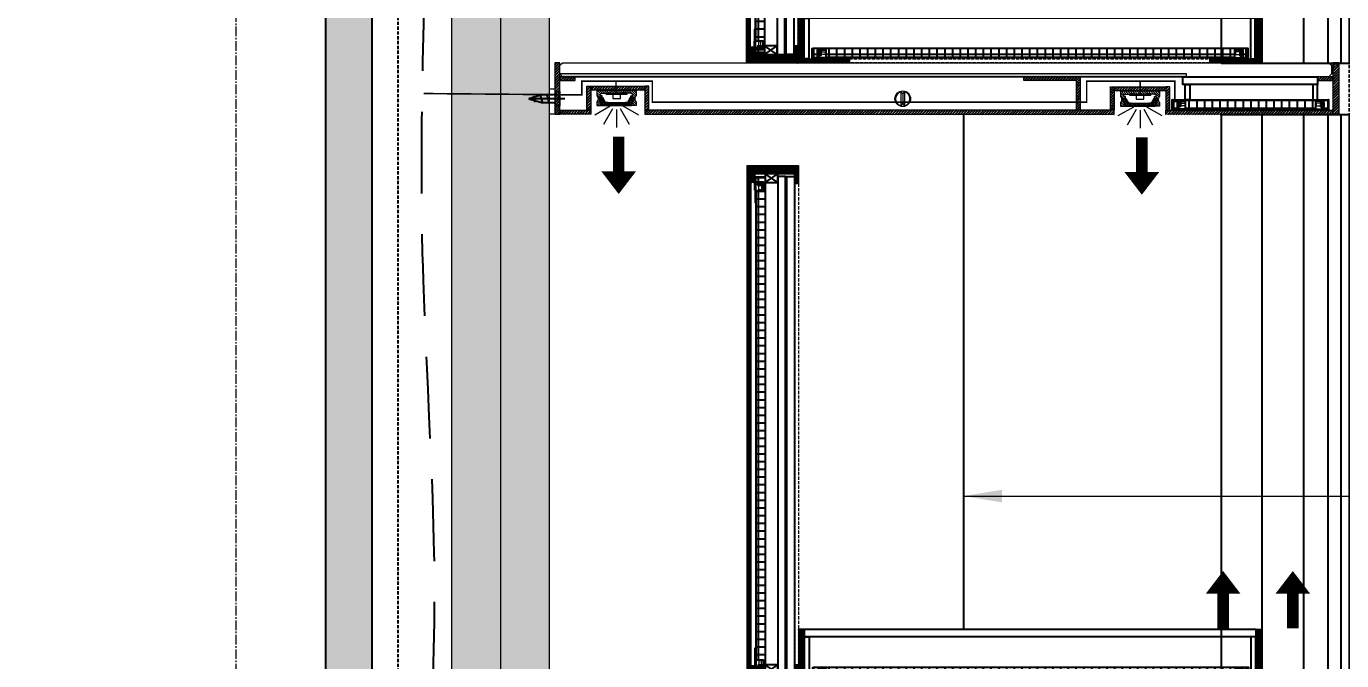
# Model space of a CAD drawing. Header units: millimetres. Extents: x 539949 to 547802, y -525020 to -515511.
# Drawn here: x 545361 to 545872, y -519504 to -519258 of the extents above; entities that cross this region are included whole.
import ezdxf

# ---------------------------------------------------------------- set-up
doc = ezdxf.new("R2010")
doc.units = ezdxf.units.MM
doc.header["$LTSCALE"] = 5
doc.header["$MEASUREMENT"] = 0
doc.set_wipeout_variables(frame=1)
doc.header["$PDMODE"] = 35
for name, pattern in [('CENTER2', [1.125, 0.75, -0.125, 0.125, -0.125]), ('DASH', [0.35, 0.25, -0.1]), ('DASH2', [0.375, 0.25, -0.125]), ('DASHED2', [9.525, 6.35, -3.175]), ('HIDDEN', [9.525, 6.35, -3.175]), ('PHANTOM2', [1.25, 0.625, -0.125, 0.125, -0.125, 0.125, -0.125])]:
    doc.linetypes.add(name, pattern=pattern)
for name, color, linetype in [('Acrylic - clear', 9, 'Continuous'), ('Acrylic - opal', 9, 'Continuous'), ('DIM-10', 1, 'Continuous'), ('EL_LIGHTING', 2, 'Continuous'), ('Electrical', 10, 'Continuous'), ('HATCH', 8, 'Continuous'), ('I-FURN', 25, 'Continuous'), ('LED lumisheet', 10, 'Continuous'), ('PDF8_HATCH', 7, 'Continuous'), ('Torx screw', 9, 'Continuous')]:
    doc.layers.add(name, color=color, linetype=linetype)
for name, color, linetype, lineweight in [('aluminium', 6, 'Continuous', 0), ('Decolab', 7, 'Continuous', 0), ('LED lights', 1, 'Continuous', 0), ('MDF', 41, 'Continuous', 0), ('METAL', 6, 'Continuous', 0)]:
    doc.layers.add(name, color=color, linetype=linetype, lineweight=lineweight)
for name, color, linetype, true_color in [('LED 4600K', 41, 'Continuous', 0xebd690), ('PDF8_CG', 150, 'Continuous', 0x007fff), ('PDF8_RED-L', 15, 'Continuous', 0xac2c32)]:
    doc.layers.add(name, color=color, linetype=linetype, true_color=true_color)
doc.styles.add('ISOCP', font='isocp.shx')
doc.styles.get("Standard").update_dxf_attribs({"font": 'arial.ttf'})
doc.dimstyles.new('dim', dxfattribs={"dimtxt": 2, "dimasz": 2, "dimexe": 1, "dimexo": 1, "dimgap": 1, "dimtad": 1, "dimdec": 0, "dimdsep": 46, "dimtxsty": 'Standard', "dimblk": 'OBLIQUE', "dimcen": 0, "dimdle": 1, "dimclrd": 1, "dimclre": 1, "dimclrt": 1, "dimadec": 0, "dimazin": 0, "dimtfac": 1, "dimtdec": 0, "dimtix": 1, "dimtmove": 0, "dimatfit": 3, "dimfxl": 1, "dimlwd": 0, "dimlwe": 0, "dimarcsym": 0})
doc.dimstyles.new('DL - 10', dxfattribs={"dimscale": 10, "dimtxt": 2.2, "dimasz": 1, "dimexe": 1, "dimexo": 1, "dimgap": 0.4, "dimtad": 1, "dimdec": 0, "dimdsep": 46, "dimtxsty": 'ISOCP', "dimblk": 'OBLIQUE', "dimcen": 0.5, "dimdle": 1, "dimclrd": 256, "dimclre": 256, "dimclrt": 2, "dimadec": 0, "dimazin": 2, "dimtfac": 1, "dimtdec": 0, "dimtix": 1, "dimtmove": 1, "dimatfit": 3, "dimldrblk": 'OPEN90', "dimfxl": 1, "dimlwd": 9, "dimlwe": 9, "dimarcsym": 0})
pattern_1 = [(45, (37828.7751, 3755.29486), (-0.5303300859, 0.5303300859), [])]
pattern_2 = [(45, (37848.7751, 3755.29486), (-0.5303300859, 0.5303300859), [])]
pattern_3 = [(45, (37827.7751, 3755.29486), (-0.5303300859, 0.5303300859), [])]
pattern_4 = [(45, (-536070.07836, 519202.9102), (-0.26516504294, 0.26516504294), [])]

# ---------------------------------------------------------------- blocks, each defined once
blk = doc.blocks.new('*U293')
at = {"layer": 'HATCH'}
for p, q in [((-200, 0), (-200, 881.5)), ((-186.9, 0), (-186.9, 881.5)), ((-166.6, 0), (-166.6, 881.5)), ((-128.6, 0), (-128.6, 881.5)), ((-63.7, 0), (-63.7, 881.5)), ((0, 881.5), (0, 0))]:
    blk.add_line(p, q, dxfattribs=at)
blk.add_lwpolyline([(0, 0), (-200, 0), (-200, 881.5), (0, 881.5)], close=True, dxfattribs=at)
blk = doc.blocks.new('_OBLIQUE')
at = {"color": 0, "linetype": 'ByBlock', "lineweight": -2}
blk.add_line((-0.5, -0.5), (0.5, 0.5), dxfattribs=at)
blk = doc.blocks.new('*D252')
at = {"layer": 'Defpoints', "color": 0, "transparency": 16777216}
for p in [(545868, -519272.04), (545927.11, -519272.04), (545871.11, -519291.97)]:
    blk.add_point(p, dxfattribs=at)
at = {"layer": 'DIM-10', "lineweight": 9, "transparency": 16777216}
for p, q in [((545927.11, -519272.04), (545927.11, -519262.04)), ((545878, -519272.04), (545937.11, -519272.04)), ((545927.11, -519291.97), (545927.11, -519272.04)), ((545881.11, -519291.97), (545937.11, -519291.97)), ((545927.11, -519291.97), (545927.11, -519301.97))]:
    blk.add_line(p, q, dxfattribs=at)
at = {"layer": 'DIM-10', "lineweight": 9, "transparency": 16777216, "xscale": 10, "yscale": 10, "zscale": 10}
for p, rotation in [((545927.11, -519272.04), 270), ((545927.11, -519291.97), 90)]:
    blk.add_blockref('_OBLIQUE', p, dxfattribs=dict(at, rotation=rotation))
at = {"layer": 'DIM-10', "color": 2, "transparency": 16777216, "insert": (545912.1, -519282.01), "char_height": 22, "attachment_point": 5, "rotation": 90, "style": 'ISOCP'}
blk.add_mtext('20', dxfattribs=at)
blk = doc.blocks.new('_Open90')
at = {"color": 0, "linetype": 'ByBlock', "lineweight": -2}
for p, q in [((0, 0), (-1, 0)), ((-0.5, 0.5), (0, 0)), ((0, 0), (-0.5, -0.5))]:
    blk.add_line(p, q, dxfattribs=at)
blk = doc.blocks.new('torx screw 3x12')
at = {"layer": 'HATCH', "linetype": 'DASHED2', "ltscale": 5}
for p, q in [((-7, 1.5), (-12, 0)), ((-12, 0), (-7, -1.5)), ((-9.42, -1.3), (-10.09, 1.09)), ((-6.63, -1.87), (-7.68, 1.88)), ((-6.63, -1.87), (-7.68, 1.88)), ((-6.63, -1.87), (-7.68, 1.88)), ((-2.5, 1.5), (-7, 1.5)), ((-4, -1.87), (-5.06, 1.88)), ((-0.43, 3), (-2.5, 1.5)), ((0, 2.8), (-0.43, 3)), ((0, -2.8), (0, 2.8)), ((-7, -1.5), (-2.5, -1.5)), ((-2.5, -1.5), (-0.43, -3)), ((-0.43, -3), (0, -2.8))]:
    blk.add_line(p, q, dxfattribs=at)
at = {"layer": 'HATCH', "color": 1, "linetype": 'PHANTOM2', "ltscale": 5}
blk.add_line((2, 0), (-12, 0), dxfattribs=at)
blk = doc.blocks.new('*D253')
at = {"layer": 'Defpoints', "color": 0, "transparency": 16777216}
for p in [(545868, -519512.35), (545927.11, -519512.35), (545871.11, -519532.29)]:
    blk.add_point(p, dxfattribs=at)
at = {"layer": 'DIM-10', "lineweight": 9, "transparency": 16777216}
for p, q in [((545927.11, -519464.02), (545927.11, -519512.35)), ((545927.11, -519542.29), (545927.11, -519502.35)), ((545878, -519512.35), (545937.11, -519512.35)), ((545881.11, -519532.29), (545937.11, -519532.29))]:
    blk.add_line(p, q, dxfattribs=at)
at = {"layer": 'DIM-10', "lineweight": 9, "transparency": 16777216, "xscale": 10, "yscale": 10, "zscale": 10}
for p, rotation in [((545927.11, -519512.35), 90), ((545927.11, -519532.29), 270)]:
    blk.add_blockref('_OBLIQUE', p, dxfattribs=dict(at, rotation=rotation))
at = {"layer": 'DIM-10', "color": 2, "transparency": 16777216, "insert": (545912.1, -519480.4), "char_height": 22, "attachment_point": 5, "rotation": 90, "style": 'ISOCP'}
blk.add_mtext('20', dxfattribs=at)
blk = doc.blocks.new('*U294')
at = {"layer": 'HATCH'}
for p, q in [((-200, 0), (-200, 880.5)), ((-186.9, 0), (-186.9, 880.5)), ((-166.6, 0), (-166.6, 880.5)), ((-128.6, 0), (-128.6, 880.5)), ((-63.7, 0), (-63.7, 880.5)), ((0, 880.5), (0, 0))]:
    blk.add_line(p, q, dxfattribs=at)
blk.add_lwpolyline([(0, 0), (-200, 0), (-200, 880.5), (0, 880.5)], close=True, dxfattribs=at)
blk = doc.blocks.new('LED profile EN-ALH-01S')
blk.add_wipeout([(7.6, 0), (-7.6, 0), (-7.6, -2.2), (-7.38, -2.55), (-7.28, -2.78), (-7.23, -2.97), (-7.18, -3.35), (-7.2, -3.57), (-7.24, -3.8), (-7.32, -4.04), (-7.47, -4.33), (-7.6, -4.5), (-7.6, -6), (7.6, -6), (7.6, -4.5), (7.6, -4.5), (7.38, -4.17), (7.23, -3.75), (7.18, -3.36), (7.21, -3.05), (7.21, -3.05), (7.35, -2.61), (7.6, -2.2)]).dxf.layer = 'aluminium'
at = {"layer": 'HATCH', "lineweight": 0}
h = blk.add_hatch(dxfattribs=at)
h.set_pattern_fill('ANSI31', color=256, scale=5, style=0)
h.set_pattern_definition([(45, (-29047.1229, -2919.5279), (-0.441941738, 0.441941738), [])])
h.paths.add_polyline_path([(7.6, 0), (-7.6, 0), (-7.6, -2.2, -0.362035), (-7.6, -4.5), (-7.6, -6), (-5.68, -6), (-6.53, -2.93), (-5.58, -2.93), (-5.58, -2.23), (-6.25, -2.23), (-6.25, -1.43, -0.147539), (-5.54, -1.25), (-3.81, -1.25), (-3.81, -1.01), (-3.33, -1.01), (-3.33, -1.25), (-2.74, -1.25), (-2.74, -1.01), (-2.25, -1.01), (-2.25, -1.25), (2.25, -1.25), (2.25, -1.01), (2.74, -1.01), (2.74, -1.25), (3.33, -1.25), (3.33, -1.01), (3.81, -1.01), (3.81, -1.25), (4, -1.25), (5.58, -1.25, -0.147539), (6.29, -1.43), (6.29, -2.23), (5.62, -2.23), (5.62, -2.93), (6.57, -2.93), (5.72, -6), (7.6, -6), (7.6, -4.5, -0.362035), (7.6, -2.2)])
h = blk.add_hatch(dxfattribs=at)
h.set_pattern_fill('DOTS', color=256, scale=5, style=0)
h.set_pattern_definition([(0, (-29047.1229, -2919.5279), (0.15625, 0.3125), [0, -0.3125])])
edge = h.paths.add_edge_path()
edge.add_line((-6.53, -2.93), (-5.68, -6))
edge.add_line((-5.68, -6), (5.72, -6))
edge.add_line((5.72, -6), (6.57, -2.93))
edge.add_line((6.57, -2.93), (5.62, -2.93))
edge.add_line((5.62, -2.93), (4.57, -4.76))
edge.add_arc((0.02, 53.54), 58.48, 265.5399, 274.4601, ccw=False)
edge.add_line((-4.53, -4.76), (-5.58, -2.93))
edge.add_line((-5.58, -2.93), (-6.53, -2.93))
at = {"layer": 'Acrylic - opal', "color": 8}
blk.add_lwpolyline([(-6.53, -2.93), (-5.68, -6), (5.72, -6), (6.57, -2.93), (5.62, -2.93), (4.57, -4.76, -0.038941), (-4.53, -4.76), (-5.58, -2.93)], format="xyb", close=True, dxfattribs=at)
at = {"layer": 'aluminium'}
for p, q in [((7.6, 0), (-7.6, 0)), ((-7.6, 0), (-7.6, -2.2)), ((7.6, 0), (7.6, -2.2)), ((-7.6, -4.5), (-7.6, -6)), ((-6.25, -2.23), (-6.25, -1.43)), ((-5.58, -2.23), (-6.25, -2.23)), ((-5.58, -2.93), (-5.58, -2.23)), ((-5.54, -1.25), (-3.81, -1.25)), ((-3.81, -1.25), (-3.81, -1.01)), ((-3.81, -1.01), (-3.33, -1.01)), ((-3.33, -1.01), (-3.33, -1.25)), ((-3.33, -1.25), (-2.74, -1.25)), ((-2.74, -1.25), (-2.74, -1.01)), ((-2.74, -1.01), (-2.25, -1.01)), ((-2.25, -1.01), (-2.25, -1.25)), ((2.25, -1.25), (-2.25, -1.25)), ((2.74, -1.01), (2.25, -1.01)), ((2.25, -1.01), (2.25, -1.25)), ((2.74, -1.25), (2.74, -1.01)), ((3.33, -1.25), (2.74, -1.25)), ((3.81, -1.01), (3.33, -1.01)), ((3.33, -1.01), (3.33, -1.25)), ((3.81, -1.25), (3.81, -1.01)), ((5.58, -1.25), (3.81, -1.25)), ((5.62, -2.93), (5.62, -2.23)), ((5.62, -2.23), (6.29, -2.23)), ((6.29, -2.23), (6.29, -1.43)), ((7.6, -4.5), (7.6, -6)), ((-7.6, -6), (-5.68, -6)), ((7.6, -6), (5.72, -6))]:
    blk.add_line(p, q, dxfattribs=at)
for centre, radius, start, end in [((-8.98, -3.36), 1.8, 320.2626, 39.8707), ((-5.6, -2.52), 1.27, 87.4425, 121.0137), ((5.64, -2.52), 1.27, 58.9863, 92.5575), ((8.98, -3.36), 1.8, 140.1293, 219.7374)]:
    blk.add_arc(centre, radius, start, end, dxfattribs=at)
at = {"layer": 'LED lights', "color": 1, "linetype": 'Continuous', "lineweight": 9, "true_color": 0xff0004}
for p, q in [((4, -1.25), (-4, -1.25)), ((-4, -1.25), (-4, -1.75)), ((-4, -1.75), (-1.5, -1.75)), ((-1.5, -3.25), (-1.5, -1.75)), ((-1.5, -1.75), (1.5, -1.75)), ((1.5, -3.25), (-1.5, -3.25)), ((1.5, -1.75), (1.5, -3.25)), ((1.5, -1.75), (4, -1.75)), ((4, -1.75), (4, -1.25))]:
    blk.add_line(p, q, dxfattribs=at)
at = {"layer": 'LED lights', "color": 1, "lineweight": 5, "true_color": 0xff0004}
for p, q in [((-2.43, -6.16), (-8.48, -9.64)), ((-1.4, -7.18), (-4.89, -13.23)), ((0, -7.56), (0, -14.54)), ((4.89, -13.23), (1.4, -7.18)), ((8.48, -9.64), (2.43, -6.16))]:
    blk.add_line(p, q, dxfattribs=at)
blk = doc.blocks.new('FLECHE')
at = {"layer": 'EL_LIGHTING', "const_width": 5}
blk.add_lwpolyline([(0, 0), (0, -15)], dxfattribs=at)
at = {"layer": 'EL_LIGHTING'}
blk.add_lwpolyline([(0, -15, 15, 0, 0), (0, -24.8, 0, 0, 0)], format="xyseb", dxfattribs=at)
blk = doc.blocks.new('*U175')
at = {"layer": 'EL_LIGHTING', "xscale": 0.9, "yscale": 0.9, "zscale": 0.9, "rotation": 90}
blk.add_blockref('FLECHE', (-11.16, 0), dxfattribs=at)
blk = doc.blocks.new('*U176')
at = {"layer": 'LED 4600K', "color": 0, "linetype": 'ByBlock', "lineweight": -2}
blk.add_blockref('*U175', (0, 0), dxfattribs=at)
blk = doc.blocks.new('*U177')
at = {"layer": 'EL_LIGHTING', "xscale": 0.9, "yscale": 0.9, "zscale": 0.9, "rotation": 90}
blk.add_blockref('FLECHE', (-11.16, 0), dxfattribs=at)
blk = doc.blocks.new('*U162')
at = {"layer": 'LED 4600K', "color": 0, "linetype": 'ByBlock', "lineweight": -2}
blk.add_blockref('*U177', (0, 0), dxfattribs=at)
blk = doc.blocks.new('*U160')
at = {"layer": 'EL_LIGHTING', "xscale": 0.9, "yscale": 0.9, "zscale": 0.9, "rotation": 90}
blk.add_blockref('FLECHE', (-11.16, 0), dxfattribs=at)
blk = doc.blocks.new('*U161')
at = {"layer": 'LED 4600K', "color": 0, "linetype": 'ByBlock', "lineweight": -2}
blk.add_blockref('*U160', (0, 0), dxfattribs=at)
blk = doc.blocks.new('*U178')
at = {"layer": 'EL_LIGHTING', "xscale": 0.9, "yscale": 0.9, "zscale": 0.9, "rotation": 90}
blk.add_blockref('FLECHE', (-11.16, 0), dxfattribs=at)
blk = doc.blocks.new('*U179')
at = {"layer": 'LED 4600K', "color": 0, "linetype": 'ByBlock', "lineweight": -2}
blk.add_blockref('*U178', (0, 0), dxfattribs=at)
blk = doc.blocks.new('*U23')
at = {"layer": 'LED lumisheet'}
h = blk.add_hatch(dxfattribs=at)
h.set_pattern_fill('ANSI37', color=256, scale=30, angle=45, style=0)
h.set_pattern_definition([(90, (342.005, 0), (-3.75, 7e-16), []), (180, (342.005, 0), (-7e-16, -3.75), [])])
h.paths.add_polyline_path([(158.15, 0), (158.15, -4.43), (160.44, -4.43), (160.44, -0.73), (164.4, -0.73), (164.4, -4.29), (227.6, -4.29), (227.6, -0.73), (231.56, -0.73), (231.56, -4.43), (233.86, -4.43), (233.86, 0)])
blk.add_line((233.86, 0), (234.12, 0), dxfattribs=at)
for points in [[(164.37, -5), (157.89, -5), (157.89, 0), (158.15, 0), (158.15, -4.74), (164.37, -4.74)], [(158.15, 0), (158.15, -4.43), (160.44, -4.43), (160.44, -0.73), (164.4, -0.73), (164.4, -4.29), (227.6, -4.29), (227.6, -0.73), (231.56, -0.73), (231.56, -4.43), (233.86, -4.43), (233.86, 0)], [(227.63, -5), (234.12, -5), (234.12, 0), (233.86, 0), (233.86, -4.74), (227.63, -4.74)], [(161.02, -1.19), (161.02, -4.74), (170.28, -4.74), (170.28, -4.52), (161.24, -4.52), (161.24, -1.19)], [(164.4, -4.29), (227.6, -4.29), (227.6, -4.52), (164.4, -4.52)], [(230.98, -1.19), (230.98, -4.74), (221.72, -4.74), (221.72, -4.52), (230.76, -4.52), (230.76, -1.19)]]:
    blk.add_lwpolyline(points, close=True, dxfattribs=at)
for points in [[(161.02, -1.4), (160.44, -1.4), (160.44, -3.36), (161.02, -3.36)], [(161.24, -1.4), (162, -1.4), (162, -3.36), (161.24, -3.36)], [(230.76, -1.4), (230.01, -1.4), (230.01, -3.36), (230.76, -3.36)], [(230.98, -1.4), (231.56, -1.4), (231.56, -3.36), (230.98, -3.36)]]:
    blk.add_lwpolyline(points, dxfattribs=at)
at = {"layer": 'LED lumisheet', "linetype": 'Continuous', "lineweight": 9}
for points in [[(164.08, -1.72), (164.08, -2.99), (162, -2.99), (162, -1.72)], [(227.93, -1.72), (227.93, -2.99), (230.01, -2.99), (230.01, -1.72)]]:
    blk.add_lwpolyline(points, close=True, dxfattribs=at)
blk = doc.blocks.new('*U21')
at = {"layer": 'LED lumisheet'}
h = blk.add_hatch(dxfattribs=at)
h.set_pattern_fill('ANSI37', color=256, scale=30, angle=45, style=0)
h.set_pattern_definition([(90, (161.7924, 0), (-3.75, 7e-16), []), (180, (161.7924, 0), (-7e-16, -3.75), [])])
h.paths.add_polyline_path([(0.26, 0), (0.26, -4.43), (2.56, -4.43), (2.56, -0.73), (6.52, -0.73), (6.52, -4.29), (205.28, -4.29), (205.28, -0.73), (209.23, -0.73), (209.23, -4.43), (211.53, -4.43), (211.53, 0)])
blk.add_line((211.53, 0), (211.79, 0), dxfattribs=at)
for points in [[(6.49, -5), (0, -5), (0, 0), (0.26, 0), (0.26, -4.74), (6.49, -4.74)], [(0.26, 0), (0.26, -4.43), (2.56, -4.43), (2.56, -0.73), (6.52, -0.73), (6.52, -4.29), (205.28, -4.29), (205.28, -0.73), (209.23, -0.73), (209.23, -4.43), (211.53, -4.43), (211.53, 0)], [(205.31, -5), (211.79, -5), (211.79, 0), (211.53, 0), (211.53, -4.74), (205.31, -4.74)], [(3.14, -1.19), (3.14, -4.74), (12.4, -4.74), (12.4, -4.52), (3.36, -4.52), (3.36, -1.19)], [(6.52, -4.29), (205.28, -4.29), (205.28, -4.52), (6.52, -4.52)], [(208.66, -1.19), (208.66, -4.74), (199.4, -4.74), (199.4, -4.52), (208.44, -4.52), (208.44, -1.19)]]:
    blk.add_lwpolyline(points, close=True, dxfattribs=at)
for points in [[(3.14, -1.4), (2.56, -1.4), (2.56, -3.36), (3.14, -3.36)], [(3.36, -1.4), (4.11, -1.4), (4.11, -3.36), (3.36, -3.36)], [(208.44, -1.4), (207.68, -1.4), (207.68, -3.36), (208.44, -3.36)], [(208.66, -1.4), (209.23, -1.4), (209.23, -3.36), (208.66, -3.36)]]:
    blk.add_lwpolyline(points, dxfattribs=at)
at = {"layer": 'LED lumisheet', "linetype": 'Continuous', "lineweight": 9}
for points in [[(6.19, -1.72), (6.19, -2.99), (4.11, -2.99), (4.11, -1.72)], [(205.6, -1.72), (205.6, -2.99), (207.68, -2.99), (207.68, -1.72)]]:
    blk.add_lwpolyline(points, close=True, dxfattribs=at)
blk = doc.blocks.new('*U22')
at = {"layer": 'LED lumisheet'}
h = blk.add_hatch(dxfattribs=at)
h.set_pattern_fill('ANSI37', color=256, scale=30, angle=45, style=0)
h.set_pattern_definition([(90, (177.13, 0), (-3.75, 7e-16), []), (180, (177.13, 0), (-7e-16, -3.75), [])])
h.paths.add_polyline_path([(-6.73, 0), (-6.73, -4.43), (-4.43, -4.43), (-4.43, -0.73), (-0.47, -0.73), (-0.47, -4.29), (227.6, -4.29), (227.6, -0.73), (231.56, -0.73), (231.56, -4.43), (233.86, -4.43), (233.86, 0)])
blk.add_line((233.86, 0), (234.12, 0), dxfattribs=at)
for points in [[(-0.5, -5), (-6.99, -5), (-6.99, 0), (-6.73, 0), (-6.73, -4.74), (-0.5, -4.74)], [(-6.73, 0), (-6.73, -4.43), (-4.43, -4.43), (-4.43, -0.73), (-0.47, -0.73), (-0.47, -4.29), (227.6, -4.29), (227.6, -0.73), (231.56, -0.73), (231.56, -4.43), (233.86, -4.43), (233.86, 0)], [(227.63, -5), (234.12, -5), (234.12, 0), (233.86, 0), (233.86, -4.74), (227.63, -4.74)], [(-3.85, -1.19), (-3.85, -4.74), (5.41, -4.74), (5.41, -4.52), (-3.63, -4.52), (-3.63, -1.19)], [(-0.47, -4.29), (227.6, -4.29), (227.6, -4.52), (-0.47, -4.52)], [(230.98, -1.19), (230.98, -4.74), (221.72, -4.74), (221.72, -4.52), (230.76, -4.52), (230.76, -1.19)]]:
    blk.add_lwpolyline(points, close=True, dxfattribs=at)
for points in [[(-3.85, -1.4), (-4.43, -1.4), (-4.43, -3.36), (-3.85, -3.36)], [(-3.63, -1.4), (-2.88, -1.4), (-2.88, -3.36), (-3.63, -3.36)], [(230.76, -1.4), (230.01, -1.4), (230.01, -3.36), (230.76, -3.36)], [(230.98, -1.4), (231.56, -1.4), (231.56, -3.36), (230.98, -3.36)]]:
    blk.add_lwpolyline(points, dxfattribs=at)
at = {"layer": 'LED lumisheet', "linetype": 'Continuous', "lineweight": 9}
for points in [[(-0.8, -1.72), (-0.8, -2.99), (-2.88, -2.99), (-2.88, -1.72)], [(227.93, -1.72), (227.93, -2.99), (230.01, -2.99), (230.01, -1.72)]]:
    blk.add_lwpolyline(points, close=True, dxfattribs=at)
blk = doc.blocks.new('A$C9990b090')
at = {"layer": 'HATCH'}
h = blk.add_hatch(dxfattribs=at)
h.set_pattern_fill('ANSI31', color=256, scale=3)
h.set_pattern_definition(pattern_4)
h.paths.add_polyline_path([(-181.67, 198.87), (-200.09, 198.87), (-200.09, 200.46), (-180.08, 200.46)])
h = blk.add_hatch(dxfattribs=at)
h.set_pattern_fill('ANSI31', color=256, scale=3)
h.set_pattern_definition(pattern_4)
h.paths.add_polyline_path([(-180.08, 193.47), (-181.67, 193.47), (-181.67, 198.87), (-180.08, 200.46)])
h = blk.add_hatch(dxfattribs=at)
h.set_pattern_fill('ANSI31', color=256, scale=3)
h.set_pattern_definition(pattern_4)
h.paths.add_polyline_path([(-200.09, 198.87), (-198.66, 198.87), (-198.66, 0), (-200.09, 0)])
h = blk.add_hatch(dxfattribs=at)
h.set_pattern_fill('ANSI31', color=256, scale=3)
h.set_pattern_definition(pattern_4)
h.paths.add_polyline_path([(-197.07, 193.88), (-198.66, 193.88), (-198.66, 198.87), (-197.07, 197.28)])
h = blk.add_hatch(dxfattribs=at)
h.set_pattern_fill('ANSI31', color=256, scale=3)
h.set_pattern_definition(pattern_4)
h.paths.add_polyline_path([(-197.07, 197.28), (-181.67, 197.28), (-181.67, 198.87), (-198.66, 198.87)])
h = blk.add_hatch(dxfattribs=at)
h.set_pattern_fill('ANSI31', color=256, scale=3)
h.set_pattern_definition(pattern_4)
h.paths.add_polyline_path([(-178.02, 20.38), (-180.08, 20.38), (-180.08, 0), (-178.02, 0)])
h = blk.add_hatch(dxfattribs=at)
h.set_pattern_fill('ANSI31', color=256, scale=3)
h.set_pattern_definition(pattern_4)
h.paths.add_polyline_path([(-2.06, 20.38), (0, 20.38), (0, 0), (-2.06, 0)])
h = blk.add_hatch(dxfattribs=at)
h.set_pattern_fill('ANSI31', color=256, scale=3)
h.set_pattern_definition(pattern_4)
h.paths.add_polyline_path([(-197.07, 6.15), (-198.66, 6.15), (-198.66, 1.59), (-197.07, 3.18)])
h = blk.add_hatch(dxfattribs=at)
h.set_pattern_fill('ANSI31', color=256, scale=3)
h.set_pattern_definition(pattern_4)
h.paths.add_polyline_path([(-181.67, 6.56), (-180.08, 6.56), (-180.08, 0), (-181.67, 1.59)])
h = blk.add_hatch(dxfattribs=at)
h.set_pattern_fill('ANSI31', color=256, scale=3)
h.set_pattern_definition(pattern_4)
h.paths.add_polyline_path([(-197.07, 3.18), (-181.67, 3.18), (-181.67, 1.59), (-198.66, 1.59)])
h = blk.add_hatch(dxfattribs=at)
h.set_pattern_fill('ANSI31', color=256, scale=3)
h.set_pattern_definition(pattern_4)
h.paths.add_polyline_path([(-198.63, 0), (-180.08, 0), (-181.67, 1.59), (-198.66, 1.59)])
h = blk.add_hatch(dxfattribs=at)
h.set_pattern_fill('ANSI31', color=256, scale=3)
h.set_pattern_definition(pattern_4)
h.paths.add_polyline_path([(-178.02, 1.59), (-160.07, 1.59), (-160.07, 0), (-178.02, 0)])
h = blk.add_hatch(dxfattribs=at)
h.set_pattern_fill('ANSI31', color=256, scale=3)
h.set_pattern_definition(pattern_4)
h.paths.add_polyline_path([(-19.94, 1.59), (-2.07, 1.59), (-2.07, 0), (-19.94, 0)])
at = {"layer": 'Acrylic - clear', "color": 45}
blk.add_lwpolyline([(-188.16, 196.28), (-188.16, 3.18), (-185.17, 3.18), (-185.17, 196.28)], close=True, dxfattribs=at)
at = {"layer": 'Acrylic - clear', "color": 145, "true_color": 0x457eba}
for points in [[(-181.67, 196.28), (-181.67, 3.18), (-184.67, 3.18), (-184.67, 196.28)], [(-177.72, 20.38), (-2.36, 20.38), (-2.36, 17.38), (-177.72, 17.38)], [(-177.72, 17.38), (-175.89, 17.38), (-175.89, 1.59), (-177.72, 1.59)], [(-2.36, 17.38), (-4.2, 17.38), (-4.2, 1.59), (-2.36, 1.59)]]:
    blk.add_lwpolyline(points, close=True, dxfattribs=at)
at = {"layer": 'HATCH'}
for p, q in [((-193.07, 193.88), (-188.16, 197.28)), ((-188.16, 193.88), (-193.07, 197.28)), ((-193.07, 3.18), (-188.16, 6.58)), ((-188.16, 3.18), (-193.07, 6.58))]:
    blk.add_line(p, q, dxfattribs=at)
for points in [[(-193.07, 193.88), (-188.16, 193.88), (-188.16, 197.28), (-193.07, 197.28)], [(-193.07, 3.18), (-188.16, 3.18), (-188.16, 6.58), (-193.07, 6.58)]]:
    blk.add_lwpolyline(points, close=True, dxfattribs=at)
at = {"layer": 'METAL', "linetype": 'DASH', "lineweight": 0}
blk.add_line((-178.02, 20.38), (-2.06, 20.38), dxfattribs=at)
at = {"layer": 'METAL', "lineweight": 0}
for points in [[(-200.09, 200.46), (-180.08, 200.46), (-180.08, 193.47), (-181.67, 193.47), (-181.67, 198.87), (-200.09, 198.87), (-200.09, 200.46)], [(-200.09, 198.87), (-198.66, 198.87), (-198.66, 0), (-200.09, 0), (-200.09, 198.87)]]:
    blk.add_lwpolyline(points, dxfattribs=at)
at = {"layer": 'METAL'}
for points in [[(-181.67, 198.87), (-200.09, 198.87), (-200.09, 200.46), (-180.08, 200.46)], [(-180.08, 193.47), (-181.67, 193.47), (-181.67, 198.87), (-180.08, 200.46)], [(-197.07, 193.88), (-198.66, 193.88), (-198.66, 198.87), (-197.07, 197.28)], [(-197.07, 197.28), (-181.67, 197.28), (-181.67, 198.87), (-198.66, 198.87)]]:
    blk.add_lwpolyline(points, close=True, dxfattribs=at)
at = {"layer": 'METAL', "linetype": 'DASH', "lineweight": 0}
for points in [[(-181.67, 193.47), (-180.08, 193.47), (-180.08, 6.56), (-181.67, 6.56)], [(-160.07, 1.59), (-19.94, 1.59), (-19.94, 0), (-160.07, 0)]]:
    blk.add_lwpolyline(points, close=True, dxfattribs=at)
at = {"layer": 'METAL', "lineweight": 0}
for points in [[(-178.02, 20.38), (-180.08, 20.38), (-180.08, 0), (-178.02, 0)], [(-2.06, 20.38), (0, 20.38), (0, 0), (-2.06, 0)], [(-197.07, 6.15), (-198.66, 6.15), (-198.66, 1.59), (-197.07, 3.18)], [(-181.67, 6.56), (-180.08, 6.56), (-180.08, 0), (-181.67, 1.59)], [(-197.07, 3.18), (-181.67, 3.18), (-181.67, 1.59), (-198.66, 1.59)], [(-198.63, 0), (-180.08, 0), (-181.67, 1.59), (-198.66, 1.59)], [(-178.02, 1.59), (-160.07, 1.59), (-160.07, 0), (-178.02, 0)], [(-19.94, 1.59), (-2.07, 1.59), (-2.07, 0), (-19.94, 0)]]:
    blk.add_lwpolyline(points, close=True, dxfattribs=at)
at = {"layer": 'PDF8_HATCH', "lineweight": 0}
blk.add_lwpolyline([(-180.08, 20.22), (-180.08, 20.38)], dxfattribs=at)
at = {"xscale": -0.8000211310939817, "yscale": 0.8000211310939817, "zscale": 0.8000211310939817, "rotation": 270}
blk.add_blockref('*U22', (-193.07, 8.77), dxfattribs=at)
at = {"xscale": 0.8000211310939817, "yscale": 0.8000211310939817, "zscale": 0.8000211310939817}
blk.add_blockref('*U21', (-174.51, 5.59), dxfattribs=at)
blk = doc.blocks.new('A$C856181cc')
at = {"layer": 'METAL'}
for p, q in [((-0.7, 2.71), (-0.7, -2.71)), ((0, 1.88), (0, -1.88)), ((0.7, 2.71), (0.7, -2.71))]:
    blk.add_line(p, q, dxfattribs=at)
for points in [[(-0.7, 2.71), (0, 1.88), (0.7, 2.71)], [(-0.7, -2.71), (0, -1.88), (0.7, -2.71)]]:
    blk.add_lwpolyline(points, dxfattribs=at)
blk.add_circle((0, 0), 3.03, dxfattribs=at)
for start, end in [(104.4775, 255.5225), (284.4775, 75.5225)]:
    blk.add_arc((0, 0), 2.8, start, end, dxfattribs=at)
blk = doc.blocks.new('*D340')
at = {"layer": 'Defpoints', "color": 0, "linetype": 'CENTER2', "transparency": 16777216}
for p in [(545477.11, -517164.23), (545442.23, -519882.23), (545505.11, -519882.23)]:
    blk.add_point(p, dxfattribs=at)
at = {"layer": 'DIM-10', "linetype": 'CENTER2', "lineweight": 9, "transparency": 16777216}
for p, q in [((545442.23, -517154.23), (545442.23, -519892.23)), ((545467.11, -517164.23), (545432.23, -517164.23)), ((545495.11, -519882.23), (545432.23, -519882.23))]:
    blk.add_line(p, q, dxfattribs=at)
at = {"layer": 'DIM-10', "linetype": 'CENTER2', "lineweight": 9, "transparency": 16777216, "xscale": 10, "yscale": 10, "zscale": 10}
for p, rotation in [((545442.23, -517164.23), 90), ((545442.23, -519882.23), 270)]:
    blk.add_blockref('_OBLIQUE', p, dxfattribs=dict(at, rotation=rotation))
at = {"layer": 'DIM-10', "color": 2, "linetype": 'CENTER2', "transparency": 16777216, "insert": (545411.93, -518600.2), "char_height": 22, "attachment_point": 5, "rotation": 90, "style": 'ISOCP'}
blk.add_mtext('{\\C24;2718 SITE DIM}', dxfattribs=at)

msp = doc.modelspace()

# ---------------------------------------------------------------- hatches: boundary and pattern name
at = {"true_color": 0x636466}
h = msp.add_hatch(dxfattribs=at)
h.set_pattern_fill('HOUND', color=251, scale=100)
h.set_pattern_definition([(0, (-30, -97.969), (25, 6.25), [100, -50]), (90, (-30, -97.969), (-6.25, -25), [100, -50])])
h.paths.add_polyline_path([(545477.11, -517120.2), (545495.11, -517120.2), (545495.11, -519980.2), (545477.11, -519980.2)])
at = {"layer": 'HATCH'}
h = msp.add_hatch(dxfattribs=at)
h.set_pattern_fill('AR-HBONE', color=256, scale=2, angle=90)
h.set_pattern_definition([(135, (28536.1575, -1047387.478), (-11.3137085, 7e-16), [24, -8]), (225, (28530.501, -1047381.821), (-11.3137085, 2e-15), [24, -8])])
h.paths.add_polyline_path([(545526.17, -519891.01), (545526.17, -517469.18), (545545.11, -517469.18), (545545.11, -519891.01)])
h = msp.add_hatch(dxfattribs=at)
h.set_pattern_fill('AR-HBONE', color=256, scale=2, angle=90)
h.set_pattern_definition([(135, (28536.1575, -1047390.476), (-11.3137085, 7e-16), [24, -8]), (225, (28530.501, -1047384.819), (-11.3137085, 2e-15), [24, -8])])
h.paths.add_polyline_path([(545564.06, -519532.4), (545564.06, -517525.15), (545545.11, -517525.15), (545545.11, -519532.4)])
h = msp.add_hatch(dxfattribs=at)
h.set_pattern_fill('ANSI31', color=256, scale=6)
h.set_pattern_definition(pattern_1)
h.paths.add_polyline_path([(545568.12, -519272.04), (545566.17, -519272.04), (545566.17, -519291.97), (545568.12, -519291.97)])
h = msp.add_hatch(dxfattribs=at)
h.set_pattern_fill('ANSI31', color=256, scale=6)
h.set_pattern_definition([(45, (37842.2656, 3755.29486), (-0.5303300859, 0.5303300859), [])])
h.paths.add_polyline_path([(545871.11, -519272.04), (545868.65, -519272.04), (545868.65, -519291.97), (545871.11, -519291.97)])
h = msp.add_hatch(dxfattribs=at)
h.set_pattern_fill('ANSI31', color=256, scale=6)
h.set_pattern_definition([(45, (11037.6795, -1085.3268), (-0.5303300859, 0.5303300859), [])])
h.paths.add_polyline_path([(545568.12, -519278.89), (545574.15, -519278.89), (545574.15, -519277.44), (545568.12, -519277.44)])
h = msp.add_hatch(dxfattribs=at)
h.set_pattern_fill('ANSI31', color=256, scale=6)
h.set_pattern_definition(pattern_3)
h.paths.add_polyline_path([(545580.12, -519290.47), (545578.62, -519290.47), (545578.62, -519281.13), (545580.12, -519281.13)])
h = msp.add_hatch(dxfattribs=at)
h.set_pattern_fill('ANSI31', color=256, scale=6)
h.set_pattern_definition([(45, (37828.7751, 3754.79486), (-0.5303300859, 0.5303300859), [])])
h.paths.add_polyline_path([(545580.12, -519281.13), (545601.22, -519281.13), (545601.22, -519282.63), (545580.12, -519282.63)])
h = msp.add_hatch(dxfattribs=at)
h.set_pattern_fill('ANSI31', color=256, scale=6)
h.set_pattern_definition(pattern_1)
h.paths.add_polyline_path([(545601.22, -519290.47), (545602.72, -519290.47), (545602.72, -519281.13), (545601.22, -519281.13)])
h = msp.add_hatch(dxfattribs=at)
h.set_pattern_fill('ANSI31', color=256, scale=6)
h.set_pattern_definition(pattern_2)
h.paths.add_polyline_path([(545768.92, -519278.89), (545748.42, -519278.89), (545748.42, -519277.44), (545770.42, -519277.44), (545770.42, -519290.47), (545768.92, -519290.47)])
h = msp.add_hatch(dxfattribs=at)
h.set_pattern_fill('ANSI31', color=256, scale=6)
h.set_pattern_definition(pattern_2)
h.paths.add_polyline_path([(545782.12, -519281.42), (545783.62, -519281.42), (545783.62, -519290.47), (545782.12, -519290.47)])
h = msp.add_hatch(dxfattribs=at)
h.set_pattern_fill('ANSI31', color=256, scale=6)
h.set_pattern_definition([(45, (37848.7751, 3754.79486), (-0.5303300859, 0.5303300859), [])])
h.paths.add_polyline_path([(545803.73, -519282.92), (545783.62, -519282.92), (545783.62, -519281.42), (545803.73, -519281.42)])
h = msp.add_hatch(dxfattribs=at)
h.set_pattern_fill('ANSI31', color=256, scale=6)
h.set_pattern_definition(pattern_2)
h.paths.add_polyline_path([(545803.73, -519290.47), (545805.23, -519290.47), (545805.23, -519281.42), (545803.73, -519281.42)])
h = msp.add_hatch(dxfattribs=at)
h.set_pattern_fill('ANSI31', color=256, scale=6)
h.set_pattern_definition([(45, (37843.7656, 3752.8411), (-0.5303300859, 0.5303300859), [])])
h.paths.add_polyline_path([(545862.62, -519278.89), (545868.65, -519278.89), (545868.65, -519277.44), (545862.62, -519277.44)])
h = msp.add_hatch(dxfattribs=at)
h.set_pattern_fill('ANSI31', color=256, scale=6)
h.set_pattern_definition(pattern_3)
h.paths.add_polyline_path([(545568.12, -519290.47), (545580.12, -519290.47), (545580.12, -519291.97), (545568.12, -519291.97)])
h = msp.add_hatch(dxfattribs=at)
h.set_pattern_fill('ANSI31', color=256, scale=6)
h.set_pattern_definition(pattern_2)
h.paths.add_polyline_path([(545601.22, -519291.97), (545783.62, -519292.12), (545783.62, -519290.47), (545601.22, -519290.47)])
h = msp.add_hatch(dxfattribs=at)
h.set_pattern_fill('ANSI31', color=256, scale=6)
h.set_pattern_definition(pattern_2)
h.paths.add_polyline_path([(545868.65, -519291.97), (545803.73, -519292.12), (545803.73, -519290.47), (545868.65, -519290.47)])

# ---------------------------------------------------------------- linework, layer by layer
at = {"color": 251, "true_color": 0x636466}
msp.add_lwpolyline([(545477.11, -517064.23), (545495.11, -517064.23), (545495.11, -519882.23), (545477.11, -519882.23)], close=True, dxfattribs=at)
at = {"layer": 'Acrylic - clear'}
for points in [[(545810.24, -519277.44), (545862.62, -519277.44), (545862.62, -519280.43), (545810.24, -519280.43)], [(545811.15, -519280.43), (545812.98, -519280.43), (545812.98, -519286.36), (545811.15, -519286.36)], [(545862.62, -519280.43), (545860.79, -519280.43), (545860.79, -519286.36), (545862.62, -519286.36)]]:
    msp.add_lwpolyline(points, close=True, dxfattribs=at)
at = {"layer": 'HATCH'}
msp.add_line((545725.06, -519292.07), (545725.06, -519491.89), dxfattribs=at)
at = {"layer": 'HATCH', "linetype": 'DASH2'}
msp.add_lwpolyline([(545505.11, -517469.18), (545505.11, -519782.32), (545545.12, -519782.32), (545545.12, -519782.32), (545545.11, -519780.32), (545875.11, -519780.32), (545875.11, -517471.18), (545853.11, -517471.18), (545853.11, -517469.18), (545505.11, -517469.18)], dxfattribs=at)
at = {"layer": 'MDF'}
for points in [[(545526.17, -519858.23), (545526.17, -517469.18), (545545.11, -517469.18), (545545.11, -519858.23)], [(545564.06, -519532.29), (545564.06, -517469.18), (545545.11, -517469.18), (545545.11, -519532.29)], [(545566.17, -519291.97), (545564.06, -519291.97), (545564.06, -519282.14), (545566.17, -519282.14)]]:
    msp.add_lwpolyline(points, close=True, dxfattribs=at)
at = {"layer": 'METAL'}
for points in [[(545568.12, -519272.04), (545566.17, -519272.04), (545566.17, -519291.97), (545568.12, -519291.97)], [(545871.11, -519272.04), (545868.65, -519272.04), (545868.65, -519291.97), (545871.11, -519291.97)], [(545568.12, -519278.89), (545574.15, -519278.89), (545574.15, -519277.44), (545568.12, -519277.44)], [(545580.12, -519290.47), (545578.62, -519290.47), (545578.62, -519281.13), (545580.12, -519281.13)], [(545580.12, -519281.13), (545601.22, -519281.13), (545601.22, -519282.63), (545580.12, -519282.63)], [(545601.22, -519290.47), (545602.72, -519290.47), (545602.72, -519281.13), (545601.22, -519281.13)], [(545782.12, -519281.42), (545783.62, -519281.42), (545783.62, -519290.47), (545782.12, -519290.47)], [(545803.73, -519282.92), (545783.62, -519282.92), (545783.62, -519281.42), (545803.73, -519281.42)], [(545803.73, -519290.47), (545805.23, -519290.47), (545805.23, -519281.42), (545803.73, -519281.42)], [(545862.62, -519278.89), (545868.65, -519278.89), (545868.65, -519277.44), (545862.62, -519277.44)], [(545568.12, -519290.47), (545580.12, -519290.47), (545580.12, -519291.97), (545568.12, -519291.97)], [(545601.22, -519291.97), (545783.62, -519292.12), (545783.62, -519290.47), (545601.22, -519290.47)], [(545868.65, -519291.97), (545803.73, -519292.12), (545803.73, -519290.47), (545868.65, -519290.47)]]:
    msp.add_lwpolyline(points, close=True, dxfattribs=at)
msp.add_lwpolyline([(545768.92, -519278.89), (545748.42, -519278.89), (545748.42, -519277.44), (545770.42, -519277.44), (545770.42, -519290.47), (545768.92, -519290.47), (545768.92, -519278.89)], dxfattribs=at)
at = {"layer": 'PDF8_CG', "lineweight": 5}
msp.add_lwpolyline([(545568.12, -519276.32), (545568.12, -519272.99), (545569.23, -519272.04), (545867.05, -519272.04), (545868.01, -519272.99), (545868.01, -519276.32), (545867.05, -519277.44), (545569.23, -519277.44)], close=True, dxfattribs=at)
at = {"layer": 'PDF8_RED-L', "lineweight": 5}
msp.add_lwpolyline([(545568.12, -519276.32), (545569.23, -519277.44), (545811.74, -519277.44), (545811.74, -519276.32)], close=True, dxfattribs=at)
at = {"layer": 'PDF8_RED-L'}
for points in [[(545811.74, -519276.32), (545568.12, -519276.32), (545811.74, -519277.44)], [(545568.12, -519276.32), (545814.68, -519277.44), (545569.23, -519277.44)]]:
    msp.add_solid(points, dxfattribs=at)

# ---------------------------------------------------------------- block references
at = {"xscale": -0.8000211310939817, "yscale": 0.8000211310939817, "zscale": 0.8000211310939817}
msp.add_blockref('*U23', (545993.39, -519286.36), dxfattribs=at)
at = {"layer": 'Decolab'}
msp.add_blockref('A$C856181cc', (545701.43, -519285.99), dxfattribs=at)
at = {"layer": 'I-FURN', "xscale": -0.2497354030667964, "yscale": 0.2497354030667964, "zscale": 0.2497354030667964}
for name, p in [('*U294', (545825.16, -519272.15)), ('*U293', (545825.16, -519512.35))]:
    msp.add_blockref(name, p, dxfattribs=at)
at = {"layer": 'LED 4600K', "extrusion": (0, 0, -1), "xscale": -1, "zscale": -1, "rotation": 270}
for name, p in [('*U179', (-545825.95, -519480.59)), ('*U161', (-545853.04, -519480.59))]:
    msp.add_blockref(name, p, dxfattribs=at)
at = {"layer": 'MDF'}
for p in [(545840.76, -519272.04), (545840.97, -519512.44)]:
    msp.add_blockref('A$C9990b090', p, dxfattribs=at)
at = {"layer": 'Torx screw'}
msp.add_blockref('torx screw 3x12', (545568.12, -519285.99), dxfattribs=at)

# ---------------------------------------------------------------- dimensions: what is measured, and where the dimension line sits
at = {"layer": 'DIM-10', "linetype": 'CENTER2'}
dim = msp.add_linear_dim(base=(545442.23, -519882.23), p1=(545477.11, -517164.23), p2=(545505.11, -519882.23), angle=90, text='{\\C24;<> SITE DIM}', dimstyle='DL - 10', dxfattribs=at)
dim.commit()
dim.dimension.update_dxf_attribs({"geometry": '*D340', "text_midpoint": (545427.08, -518600.2), "dimtype": 128})
at = {"layer": 'DIM-10'}
dim = msp.add_linear_dim(base=(545927.11, -519272.04), p1=(545871.11, -519291.97), p2=(545868, -519272.04), angle=90, dimstyle='DL - 10', dxfattribs=at)
dim.commit()
dim.dimension.update_dxf_attribs({"geometry": '*D252', "text_midpoint": (545912.1, -519282.01)})
dim = msp.add_linear_dim(base=(545927.11, -519512.35), p1=(545871.11, -519532.29), p2=(545868, -519512.35), angle=90, dimstyle='DL - 10', dxfattribs=at)
dim.commit()
dim.dimension.update_dxf_attribs({"geometry": '*D253', "text_midpoint": (545927.11, -519480.4), "dimtype": 128})

# ---------------------------------------------------------------- leaders
msp.add_leader([(545725.06, -519440.33), (546129.07, -519440.33)], dimstyle='dim', override={"dimscale": 1, "dimasz": 15, "dimtad": 0, "dimclrt": 4, "dimfxlon": 1})

# ---------------------------------------------------------------- next in the draw order: block references
at = {"layer": 'LED lights', "xscale": -1}
for p in [(545590.17, -519282.63), (545793.67, -519282.92)]:
    msp.add_blockref('LED profile EN-ALH-01S', p, dxfattribs=at)

# ---------------------------------------------------------------- next in the draw order: linework, layer by layer
at = {"layer": 'Electrical', "linetype": 'HIDDEN'}
msp.add_lwpolyline([(545515.24, -519283.96, 0.6, 0.6, 0), (545576.7, -519284.5, 0.6, 0.6, 0), (545576.7, -519279.15, 0.6, 0.6, 0), (545604.06, -519279.15, 0.6, 0.6, 0), (545604.06, -519287.31, 0.6, 0.6, 0), (545772.89, -519287.31, 0.6, 0.6, 0), (545772.89, -519279.13, 0.6, 0.6, 0), (545807.21, -519279.13, 0.6, 0.6, 0), (545807.21, -519279.13, 0.6, 0.6, 0), (545807.21, -519279.13, 0.6, 0.6, 0), (545807.21, -519287.07, 0.6, 0.6, 0), (545811.48, -519287.07, 0, 0, 0)], format="xyseb", dxfattribs=at)
at = {"layer": 'Electrical', "linetype": 'HIDDEN', "const_width": 0.6}
for points in [[(545589.95, -519284.17), (545589.95, -519279.13)], [(545793.73, -519284.17), (545793.73, -519279.13)]]:
    msp.add_lwpolyline(points, dxfattribs=at)
at = {"layer": 'Electrical', "linetype": 'HIDDEN'}
msp.add_open_spline([(545668.91, -519866.5), (545668.61, -519856.07), (545666.73, -519791.41), (545562.84, -519874.83), (545498.96, -519836.74), (545536.58, -519753.57), (545500.71, -519654.19), (545526.17, -519507.01), (545508.66, -519323.67), (545523.21, -519127.63), (545512.08, -518860), (545515.91, -518488.27), (545517.83, -518008.37), (545519.04, -517642.51), (545517.01, -517437.7), (545557.41, -517372.06), (545645.9, -517365.91), (545727.62, -517418.04), (545751.32, -517372.85), (545786.61, -517398.1), (545781.72, -517374.85), (545779.76, -517365.5)], degree=3, knots=[0, 0, 0, 0, 27.673725, 171.672017, 173.363773, 249.290336, 360.714741, 507.151842, 677.289443, 915.861292, 1093.608435, 1480.810743, 2031.114791, 2530.967487, 2584.884151, 2639.653698, 2742.399725, 2830.125302, 2842.948607, 2874.212144, 2895.233262, 2895.233262, 2895.233262, 2895.233262], dxfattribs=at)

# ---------------------------------------------------------------- next in the draw order: block references
at = {"layer": 'LED 4600K', "extrusion": (0, 0, -1), "xscale": -1, "zscale": -1, "rotation": 90}
for name, p in [('*U162', (-545591, -519311.84)), ('*U176', (-545794.35, -519312.13))]:
    msp.add_blockref(name, p, dxfattribs=at)

doc.saveas('drawing.dxf')
